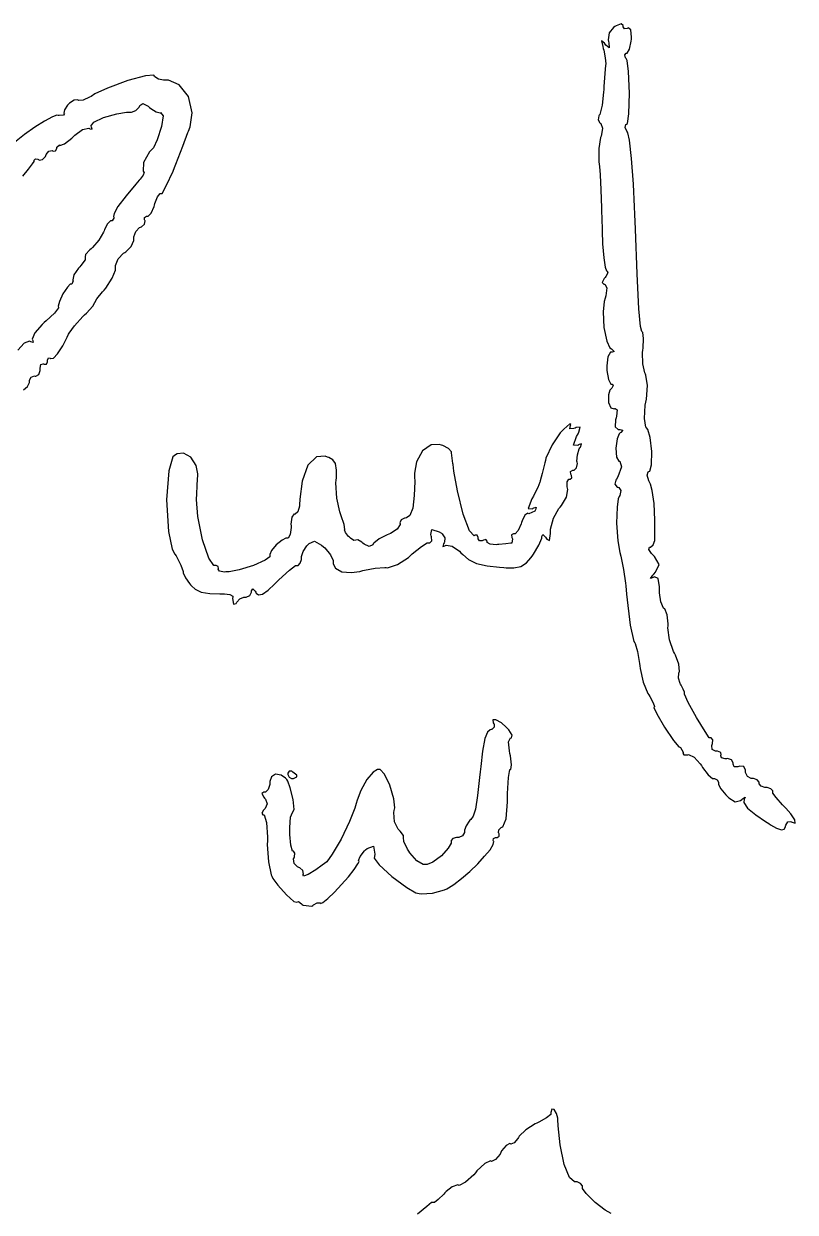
# Model space of a CAD drawing. Extents: x 0.5 to 12, y 0.6 to 18.2.
# Drawn here: x 5.945 to 7.718, y 9.245 to 11.976 of the extents above; entities that cross this region are included whole.
import ezdxf

# ---------------------------------------------------------------- set-up
doc = ezdxf.new("R2010")
doc.units = 0
doc.layers.get('0').update_dxf_attribs({"linetype": 'CONTINUOUS'})

msp = doc.modelspace()

# ---------------------------------------------------------------- linework, layer by layer
at = {"color": 0}
for points in [[(7.70915, 10.1421), (7.7111, 10.1409), (7.71826, 10.1392), (7.7175, 10.1464), (7.70839, 10.1603), (7.69678, 10.1735), (7.69254, 10.1775), (7.68896, 10.1809), (7.67426, 10.1976), (7.66667, 10.208), (7.66667, 10.2114), (7.66667, 10.2131), (7.66206, 10.218), (7.65375, 10.2207), (7.65104, 10.2207), (7.64828, 10.2207), (7.63997, 10.2238), (7.63542, 10.2293), (7.63542, 10.2311), (7.63542, 10.233), (7.63081, 10.2385), (7.6225, 10.2415), (7.61979, 10.2415), (7.61703, 10.2415), (7.60872, 10.2465), (7.60417, 10.2553), (7.60417, 10.2582), (7.60417, 10.261), (7.60004, 10.269), (7.5911, 10.27), (7.58865, 10.269), (7.58637, 10.2682), (7.57824, 10.2684), (7.57531, 10.2741), (7.57563, 10.2758), (7.57596, 10.2775), (7.57206, 10.2843), (7.5625, 10.2872), (7.56, 10.2869), (7.55751, 10.2868), (7.54883, 10.2887), (7.54699, 10.2938), (7.54758, 10.2948), (7.54824, 10.2959), (7.54693, 10.3013), (7.53976, 10.304), (7.53737, 10.304), (7.53483, 10.304), (7.52735, 10.3082), (7.52653, 10.3173), (7.5275, 10.3197), (7.52832, 10.3218), (7.52886, 10.3307), (7.52507, 10.3353), (7.52382, 10.3353), (7.52061, 10.3353), (7.51113, 10.3493), (7.49115, 10.3813), (7.47244, 10.4163), (7.46397, 10.4354), (7.46365, 10.4395), (7.4636, 10.4402), (7.46083, 10.4471), (7.45578, 10.4563), (7.45464, 10.4582), (7.45344, 10.4601), (7.45014, 10.4718), (7.45063, 10.4836), (7.45139, 10.4855), (7.4521, 10.4874), (7.45036, 10.5041), (7.44271, 10.5252), (7.44049, 10.5293), (7.43821, 10.5334), (7.42947, 10.5602), (7.42567, 10.5878), (7.42594, 10.5923), (7.42617, 10.5968), (7.42393, 10.6176), (7.4184, 10.6311), (7.41694, 10.632), (7.41547, 10.6329), (7.4094, 10.6474), (7.40625, 10.6681), (7.40625, 10.675), (7.40625, 10.6816), (7.40321, 10.7014), (7.39481, 10.7051), (7.39324, 10.7042), (7.39139, 10.7032), (7.38542, 10.7011), (7.39111, 10.7086), (7.39324, 10.7108), (7.39735, 10.7153), (7.40533, 10.7331), (7.39469, 10.7516), (7.38986, 10.7564), (7.38758, 10.7587), (7.3814, 10.768), (7.38336, 10.7728), (7.384, 10.7728), (7.3859, 10.7728), (7.39165, 10.7782), (7.39518, 10.7885), (7.39529, 10.791), (7.39572, 10.8021), (7.39583, 10.8354), (7.39399, 10.8734), (7.38976, 10.9029), (7.38574, 10.918), (7.3834, 10.9224), (7.38172, 10.9255), (7.37793, 10.9385), (7.38021, 10.9464), (7.38162, 10.9468), (7.38411, 10.9477), (7.38781, 10.962), (7.38857, 10.9925), (7.38456, 11.0253), (7.37972, 11.0431), (7.37642, 11.0472), (7.37489, 11.049), (7.37147, 11.0687), (7.37364, 11.099), (7.37494, 11.106), (7.37619, 11.1128), (7.37836, 11.1447), (7.37522, 11.1683), (7.37381, 11.1709), (7.37244, 11.1734), (7.36806, 11.1944), (7.36746, 11.2204), (7.36806, 11.2254), (7.3686, 11.2305), (7.36936, 11.2527), (7.36768, 11.2662), (7.36697, 11.2669), (7.3654, 11.2685), (7.36279, 11.2802), (7.35915, 11.3203), (7.35508, 11.4013), (7.35097, 11.5037), (7.34972, 11.5378), (7.34907, 11.5552), (7.34625, 11.6073), (7.34185, 11.6661), (7.33708, 11.7081), (7.33388, 11.7252), (7.33247, 11.7269), (7.331, 11.7287), (7.32747, 11.7375), (7.32915, 11.7442), (7.33035, 11.7449), (7.33296, 11.7465), (7.33604, 11.7688), (7.33768, 11.8164), (7.33539, 11.8659), (7.33192, 11.8915), (7.32932, 11.8958), (7.32824, 11.8976), (7.3265, 11.9046), (7.32949, 11.9082), (7.33051, 11.9082), (7.33219, 11.9082), (7.3374, 11.9176), (7.34142, 11.9358), (7.34174, 11.9402), (7.34212, 11.9452), (7.34065, 11.9618), (7.33436, 11.9662), (7.33356, 11.9656), (7.33208, 11.9647), (7.32601, 11.9643), (7.32292, 11.9687), (7.32292, 11.9702), (7.32292, 11.9715), (7.31808, 11.9756), (7.30675, 11.9712), (7.3035, 11.9691), (7.3004, 11.9672), (7.29042, 11.9545), (7.28803, 11.9387), (7.28879, 11.9352), (7.28956, 11.9316), (7.29031, 11.9204), (7.28331, 11.9267), (7.28147, 11.929), (7.27983, 11.9312), (7.27333, 11.9364), (7.27572, 11.923), (7.27701, 11.9186), (7.27806, 11.915), (7.28174, 11.8972), (7.28282, 11.8836), (7.28261, 11.8822), (7.28233, 11.8808), (7.28054, 11.8611), (7.2786, 11.8313), (7.27826, 11.8249), (7.27794, 11.8185), (7.27425, 11.7882), (7.26904, 11.7674), (7.26796, 11.7657), (7.26688, 11.764), (7.26535, 11.7552), (7.26888, 11.7479), (7.27029, 11.7471), (7.27175, 11.7462), (7.27522, 11.7361), (7.27322, 11.7211), (7.27197, 11.7177), (7.27078, 11.7146), (7.26719, 11.6892), (7.26719, 11.6587), (7.26785, 11.653), (7.26844, 11.6473), (7.26969, 11.6288), (7.27149, 11.5938), (7.27306, 11.5525), (7.27393, 11.5205), (7.27414, 11.5098), (7.27431, 11.4999), (7.27561, 11.4703), (7.27815, 11.438), (7.28142, 11.4162), (7.28418, 11.4082), (7.28515, 11.4082), (7.28581, 11.4082), (7.28776, 11.4037), (7.28304, 11.3948), (7.28125, 11.3926), (7.27924, 11.3902), (7.27468, 11.3812), (7.2781, 11.377), (7.27924, 11.377), (7.28071, 11.377), (7.28515, 11.369), (7.28267, 11.3508), (7.28119, 11.3455), (7.27897, 11.3378), (7.27675, 11.3134), (7.27843, 11.2776), (7.28515, 11.2465), (7.29199, 11.2313), (7.2959, 11.2287), (7.29758, 11.2275), (7.30197, 11.2228), (7.29719, 11.2209), (7.29562, 11.2209), (7.29394, 11.2209), (7.28765, 11.2103), (7.285, 11.1894), (7.28521, 11.1842), (7.28538, 11.1793), (7.28896, 11.1585), (7.29449, 11.1478), (7.29633, 11.1478), (7.29725, 11.1478), (7.30003, 11.1445), (7.2965, 11.1381), (7.29497, 11.1365), (7.29243, 11.134), (7.28874, 11.1227), (7.28901, 11.1057), (7.29449, 11.093), (7.30219, 11.0906), (7.30371, 11.0915), (7.30419, 11.0918), (7.30871, 11.0882), (7.30757, 11.0744), (7.30658, 11.0705), (7.30539, 11.0658), (7.30474, 11.0499), (7.31164, 11.0435), (7.31396, 11.0435), (7.31597, 11.0435), (7.322, 11.0416), (7.31776, 11.0367), (7.31603, 11.0356), (7.31321, 11.0338), (7.30871, 11.0221), (7.30583, 11.0002), (7.30751, 10.9798), (7.3125, 10.9707), (7.31418, 10.9707), (7.31532, 10.9707), (7.31879, 10.9574), (7.31076, 10.9345), (7.30778, 10.9296), (7.30626, 10.9273), (7.30393, 10.9175), (7.3086, 10.9112), (7.3106, 10.9106), (7.3125, 10.9099), (7.31722, 10.9031), (7.31532, 10.8919), (7.31396, 10.8891), (7.31153, 10.8843), (7.30875, 10.8652), (7.30783, 10.8284), (7.31076, 10.7877), (7.31506, 10.7607), (7.31749, 10.752), (7.31847, 10.7484), (7.32379, 10.7214), (7.32813, 10.69), (7.32867, 10.6842), (7.3304, 10.6652), (7.33914, 10.5942), (7.34765, 10.5561), (7.34939, 10.5533), (7.35032, 10.5519), (7.35553, 10.5332), (7.36025, 10.5059), (7.36094, 10.5001), (7.3616, 10.4943), (7.36903, 10.4631), (7.37944, 10.4368), (7.38167, 10.4335), (7.38385, 10.4302), (7.39199, 10.4155), (7.39492, 10.4066), (7.39453, 10.4061), (7.39324, 10.4048), (7.39996, 10.39), (7.41775, 10.3593), (7.43858, 10.3288), (7.45036, 10.3143), (7.45313, 10.3132), (7.45454, 10.3127), (7.46099, 10.3017), (7.46061, 10.3005), (7.46029, 10.2995), (7.46246, 10.2956), (7.46918, 10.2956), (7.47103, 10.2962), (7.47282, 10.2968), (7.48574, 10.2906), (7.49994, 10.2752), (7.50244, 10.2711), (7.50489, 10.267), (7.51828, 10.2502), (7.52789, 10.2415), (7.53108, 10.2415), (7.53293, 10.2415), (7.53851, 10.2385), (7.54167, 10.233), (7.54167, 10.2311), (7.54167, 10.2279), (7.54747, 10.218), (7.55871, 10.2037), (7.56147, 10.2009), (7.56526, 10.1971), (7.57997, 10.1878), (7.59244, 10.1908), (7.59517, 10.1931), (7.59694, 10.1947), (7.60281, 10.1989), (7.60232, 10.1966), (7.60189, 10.196), (7.60053, 10.1943), (7.60026, 10.1864), (7.60883, 10.1736), (7.62771, 10.1577), (7.64974, 10.1427), (7.65733, 10.1381), (7.66178, 10.1354), (7.67551, 10.1277), (7.68679, 10.1234), (7.69303, 10.1251), (7.69569, 10.1304), (7.69612, 10.1323), (7.69656, 10.1344), (7.70133, 10.1417), (7.70779, 10.1429), (7.70915, 10.1421)], [(6.454, 10.6582), (6.4566, 10.6582), (6.46446, 10.6621), (6.46886, 10.6694), (6.46892, 10.6712), (6.46892, 10.6728), (6.47125, 10.6776), (6.47706, 10.6717), (6.47851, 10.6693), (6.4796, 10.6676), (6.48481, 10.6636), (6.49365, 10.665), (6.50683, 10.6745), (6.52154, 10.6881), (6.52626, 10.6928), (6.53153, 10.6981), (6.55604, 10.7199), (6.56944, 10.7311), (6.57394, 10.7311), (6.57557, 10.7311), (6.58057, 10.7359), (6.58333, 10.7446), (6.58333, 10.7475), (6.58333, 10.7515), (6.58757, 10.7633), (6.59581, 10.7764), (6.59782, 10.7783), (6.60081, 10.7814), (6.61361, 10.7868), (6.62972, 10.7777), (6.63428, 10.7738), (6.63726, 10.7712), (6.64979, 10.7555), (6.65625, 10.7427), (6.65625, 10.7384), (6.65625, 10.735), (6.66146, 10.7248), (6.67583, 10.7166), (6.69738, 10.7146), (6.71767, 10.7173), (6.72418, 10.7191), (6.7284, 10.7204), (6.75282, 10.7248), (6.77507, 10.7263), (6.77826, 10.7261), (6.78142, 10.7259), (6.80399, 10.7334), (6.8291, 10.7496), (6.83361, 10.7537), (6.838, 10.7578), (6.85954, 10.7746), (6.8724, 10.7832), (6.87674, 10.7832), (6.87819, 10.7832), (6.88265, 10.7878), (6.88249, 10.7967), (6.88167, 10.7988), (6.88049, 10.802), (6.88276, 10.8136), (6.90007, 10.8082), (6.905, 10.805), (6.90707, 10.8037), (6.91297, 10.7948), (6.91233, 10.7847), (6.91118, 10.7828), (6.9101, 10.781), (6.90815, 10.7749), (6.91325, 10.7759), (6.91465, 10.7768), (6.91624, 10.7778), (6.92979, 10.775), (6.94661, 10.7637), (6.94987, 10.7604), (6.954, 10.7563), (6.9675, 10.7447), (6.98551, 10.7352), (7.01031, 10.7298), (7.03885, 10.7269), (7.04839, 10.7262), (7.05414, 10.7258), (7.07156, 10.7256), (7.08778, 10.7288), (7.10053, 10.7374), (7.11051, 10.7486), (7.1135, 10.7527), (7.11649, 10.7568), (7.12901, 10.7776), (7.13553, 10.7939), (7.13558, 10.7958), (7.13558, 10.7975), (7.13803, 10.8025), (7.14426, 10.7961), (7.14583, 10.7936), (7.14703, 10.7918), (7.15381, 10.7881), (7.15603, 10.8045), (7.15608, 10.8099), (7.15608, 10.8143), (7.16254, 10.8394), (7.17503, 10.862), (7.17811, 10.8652), (7.18132, 10.8687), (7.19243, 10.8878), (7.19547, 10.9059), (7.19472, 10.9089), (7.19396, 10.9117), (7.1939, 10.9231), (7.19808, 10.929), (7.19949, 10.929), (7.20079, 10.929), (7.20469, 10.9321), (7.204, 10.938), (7.20313, 10.9395), (7.20221, 10.9409), (7.20199, 10.9468), (7.20676, 10.9499), (7.20839, 10.9499), (7.21018, 10.9499), (7.21571, 10.9552), (7.21744, 10.9656), (7.21707, 10.9681), (7.21664, 10.9707), (7.21761, 10.9853), (7.22194, 10.9989), (7.22319, 11.0009), (7.2245, 11.003), (7.22721, 11.0102), (7.22185, 11.0091), (7.22038, 11.0081), (7.21821, 11.0068), (7.20882, 11.0077), (7.21571, 11.0276), (7.21897, 11.0336), (7.22081, 11.0371), (7.22428, 11.0486), (7.21485, 11.0479), (7.21208, 11.0468), (7.20931, 11.0458), (7.20019, 11.0449), (7.2015, 11.0527), (7.20275, 11.0548), (7.20275, 11.0549), (7.20008, 11.0566), (7.18619, 11.0441), (7.18229, 11.04), (7.17833, 11.036), (7.15924, 11.008), (7.1454, 10.9776), (7.1441, 10.9723), (7.14279, 10.9671), (7.13661, 10.9424), (7.13226, 10.9253), (7.13189, 10.9238), (7.13151, 10.9224), (7.12631, 10.9098), (7.11838, 10.8938), (7.11669, 10.8906), (7.11296, 10.884), (7.10471, 10.8622), (7.1141, 10.8611), (7.11621, 10.8623), (7.11768, 10.8632), (7.12299, 10.8646), (7.12158, 10.8591), (7.12067, 10.8575), (7.11962, 10.8559), (7.10568, 10.8499), (7.10454, 10.8506), (7.10351, 10.8513), (7.09657, 10.8468), (7.09033, 10.8336), (7.08946, 10.83), (7.08854, 10.8264), (7.08165, 10.8117), (7.07449, 10.804), (7.0721, 10.804), (7.07064, 10.804), (7.06629, 10.801), (7.06679, 10.7951), (7.06771, 10.7936), (7.06858, 10.7922), (7.06663, 10.7824), (7.06569, 10.7823), (7.06451, 10.7822), (7.05285, 10.781), (7.03706, 10.7792), (7.03386, 10.7789), (7.0306, 10.7785), (7.01725, 10.7798), (7.01042, 10.7841), (7.01042, 10.7855), (7.01042, 10.7867), (7.00732, 10.7903), (7.00142, 10.7893), (7, 10.7884), (6.99854, 10.7875), (6.99262, 10.7873), (6.98958, 10.792), (6.98958, 10.7936), (6.98958, 10.7953), (6.98703, 10.8003), (6.98215, 10.8007), (6.98107, 10.8), (6.98014, 10.7994), (6.96935, 10.8109), (6.95518, 10.8485), (6.94163, 10.9026), (6.93354, 10.9477), (6.93181, 10.9629), (6.93147, 10.9654), (6.92854, 10.9895), (6.92839, 10.9908), (6.92817, 10.9922), (6.92111, 10.9997), (6.90842, 11.0065), (6.90549, 11.0074), (6.89996, 11.0092), (6.88124, 11.0078), (6.86139, 10.9941), (6.8481, 10.969), (6.84343, 10.9434), (6.84353, 10.9349), (6.84364, 10.9242), (6.84272, 10.8921), (6.83903, 10.8627), (6.83219, 10.8458), (6.8246, 10.8401), (6.82206, 10.84), (6.81999, 10.84), (6.81239, 10.8359), (6.80957, 10.8286), (6.80994, 10.8268), (6.81033, 10.825), (6.80344, 10.8146), (6.78803, 10.8047), (6.78413, 10.8032), (6.78017, 10.8017), (6.76188, 10.7921), (6.7494, 10.7822), (6.74843, 10.7806), (6.74713, 10.7785), (6.73904, 10.7747), (6.72771, 10.7801), (6.72478, 10.7826), (6.7225, 10.7844), (6.71311, 10.7902), (6.70833, 10.7895), (6.70833, 10.7893), (6.70833, 10.7891), (6.70404, 10.7884), (6.69575, 10.7939), (6.69374, 10.7958), (6.69174, 10.7976), (6.68457, 10.8064), (6.6824, 10.8126), (6.68294, 10.8132), (6.68343, 10.8137), (6.68158, 10.8255), (6.67497, 10.8452), (6.67312, 10.8496), (6.67122, 10.8541), (6.66461, 10.8857), (6.66265, 10.9206), (6.66314, 10.9268), (6.66357, 10.9326), (6.66411, 10.9502), (6.66189, 10.965), (6.65539, 10.974), (6.6466, 10.9788), (6.64356, 10.9799), (6.63781, 10.982), (6.61778, 10.9805), (6.59799, 10.9616), (6.58479, 10.9245), (6.57932, 10.8837), (6.57889, 10.87), (6.57878, 10.8669), (6.57525, 10.8546), (6.56912, 10.849), (6.56771, 10.8492), (6.56629, 10.8494), (6.56093, 10.842), (6.55908, 10.8262), (6.5594, 10.8223), (6.55968, 10.8184), (6.55772, 10.802), (6.55251, 10.7936), (6.55083, 10.7936), (6.54779, 10.7936), (6.53874, 10.7893), (6.5255, 10.7787), (6.51481, 10.7655), (6.51042, 10.7565), (6.51042, 10.7535), (6.51042, 10.7509), (6.49962, 10.7431), (6.47331, 10.7311), (6.44032, 10.721), (6.41737, 10.7164), (6.40967, 10.716), (6.40653, 10.7159), (6.39513, 10.7176), (6.39165, 10.7224), (6.39204, 10.723), (6.39268, 10.7241), (6.39225, 10.7287), (6.38737, 10.7311), (6.38579, 10.7311), (6.38189, 10.7311), (6.37028, 10.7481), (6.35558, 10.79), (6.34517, 10.8435), (6.3419, 10.8824), (6.34261, 10.8952), (6.34267, 10.897), (6.34353, 10.9123), (6.34462, 10.9315), (6.34483, 10.9352), (6.34517, 10.9415), (6.34115, 10.9607), (6.32926, 10.9797), (6.31244, 10.9888), (6.29775, 10.9874), (6.29406, 10.985), (6.28738, 10.9808), (6.27892, 10.9486), (6.27354, 10.8815), (6.278, 10.8092), (6.28603, 10.7683), (6.29258, 10.7572), (6.29508, 10.7529), (6.30578, 10.732), (6.31158, 10.717), (6.31168, 10.7155), (6.31174, 10.7141), (6.31668, 10.7028), (6.32579, 10.6894), (6.32796, 10.6868), (6.3304, 10.684), (6.33903, 10.6763), (6.3526, 10.67), (6.37256, 10.6669), (6.39551, 10.666), (6.40315, 10.6659), (6.40631, 10.6659), (6.41911, 10.664), (6.42546, 10.6603), (6.42535, 10.6593), (6.42486, 10.6553), (6.42719, 10.6418), (6.43343, 10.6439), (6.43397, 10.6452), (6.43468, 10.647), (6.442, 10.6544), (6.45096, 10.6582), (6.454, 10.6582)], [(6.6269, 9.95492), (6.62739, 9.95443), (6.63282, 9.95682), (6.64426, 9.96599), (6.65913, 9.98031), (6.67546, 9.99761), (6.69125, 10.0157), (6.70449, 10.0323), (6.71317, 10.0452), (6.71593, 10.0511), (6.71533, 10.0523), (6.71479, 10.0532), (6.71832, 10.0626), (6.72814, 10.075), (6.73079, 10.0775), (6.73426, 10.0808), (6.74918, 10.0863), (6.75217, 10.068), (6.75136, 10.0622), (6.75076, 10.0583), (6.76232, 10.0431), (6.7909, 10.0161), (6.82536, 9.99094), (6.84657, 9.979), (6.85374, 9.97754), (6.85824, 9.97667), (6.88476, 9.97775), (6.91222, 9.98568), (6.91726, 9.98817), (6.92144, 9.99029), (6.93338, 9.99799), (6.95156, 10.0118), (6.97043, 10.0281), (6.9885, 10.0456), (7.00439, 10.0627), (7.01671, 10.078), (7.02399, 10.0902), (7.02561, 10.0964), (7.02485, 10.0976), (7.02414, 10.0987), (7.02453, 10.1036), (7.02957, 10.1061), (7.03125, 10.1061), (7.03282, 10.1061), (7.03771, 10.1089), (7.03776, 10.1144), (7.037, 10.1156), (7.03618, 10.117), (7.03668, 10.1236), (7.04237, 10.129), (7.04422, 10.1296), (7.04633, 10.1303), (7.05393, 10.149), (7.05707, 10.1876), (7.05707, 10.1981), (7.05701, 10.207), (7.05897, 10.2435), (7.06256, 10.2624), (7.06381, 10.2624), (7.0644, 10.2624), (7.06625, 10.2731), (7.06358, 10.2938), (7.0625, 10.2988), (7.06114, 10.3048), (7.05914, 10.326), (7.06369, 10.3353), (7.06521, 10.3353), (7.06575, 10.3353), (7.06739, 10.3414), (7.05985, 10.3533), (7.05729, 10.3561), (7.05404, 10.3597), (7.04281, 10.3692), (7.03011, 10.3764), (7.02306, 10.3762), (7.02436, 10.3693), (7.0255, 10.3674), (7.02632, 10.3661), (7.02604, 10.3595), (7.02083, 10.3544), (7.01921, 10.3538), (7.01682, 10.3531), (7.01074, 10.3478), (7.00461, 10.3331), (6.99951, 10.3045), (6.99533, 10.269), (6.99414, 10.2572), (6.99274, 10.2435), (6.98817, 10.2025), (6.98351, 10.1714), (6.97825, 10.1553), (6.97282, 10.1477), (6.97065, 10.1455), (6.96892, 10.1438), (6.96192, 10.1329), (6.95833, 10.1229), (6.95833, 10.1196), (6.95833, 10.1173), (6.95372, 10.1101), (6.94542, 10.1061), (6.94271, 10.1061), (6.93994, 10.1061), (6.93164, 10.1036), (6.92708, 10.0988), (6.92708, 10.0973), (6.92708, 10.0933), (6.92057, 10.0814), (6.90489, 10.0639), (6.88558, 10.0495), (6.87256, 10.0436), (6.86822, 10.0436), (6.86333, 10.0436), (6.84868, 10.0527), (6.83236, 10.0705), (6.82981, 10.0749), (6.82726, 10.0792), (6.81863, 10.0969), (6.81787, 10.1061), (6.81787, 10.1061), (6.81787, 10.1061), (6.81765, 10.1109), (6.81022, 10.1203), (6.808, 10.1225), (6.80539, 10.1251), (6.79725, 10.1423), (6.79596, 10.1634), (6.79676, 10.168), (6.7979, 10.1744), (6.79551, 10.1948), (6.78683, 10.2259), (6.77419, 10.2517), (6.76449, 10.2624), (6.76129, 10.2624), (6.75803, 10.2624), (6.74832, 10.256), (6.73394, 10.2389), (6.72017, 10.2139), (6.71115, 10.1918), (6.70893, 10.1842), (6.70578, 10.1737), (6.69385, 10.1428), (6.67453, 10.1018), (6.65414, 10.0674), (6.64133, 10.0503), (6.63607, 10.0461), (6.63129, 10.0422), (6.61621, 10.0314), (6.59901, 10.0211), (6.58817, 10.0168), (6.58686, 10.0201), (6.58724, 10.0207), (6.58811, 10.0221), (6.58686, 10.0299), (6.57926, 10.0365), (6.57699, 10.0374), (6.5746, 10.0383), (6.56679, 10.0464), (6.56543, 10.0571), (6.56629, 10.0593), (6.56711, 10.0615), (6.56819, 10.0703), (6.56532, 10.0749), (6.5644, 10.0749), (6.56299, 10.0749), (6.55881, 10.0884), (6.55653, 10.1128), (6.55653, 10.121), (6.55653, 10.1288), (6.55838, 10.1524), (6.56282, 10.1632), (6.56282, 10.1632), (6.56282, 10.1632), (6.56657, 10.1704), (6.56418, 10.1934), (6.55778, 10.2202), (6.55236, 10.2353), (6.54949, 10.2389), (6.54693, 10.2421), (6.53662, 10.2495), (6.52393, 10.2513), (6.51426, 10.245), (6.51042, 10.2346), (6.51042, 10.2311), (6.51042, 10.2275), (6.50694, 10.2164), (6.50076, 10.2103), (6.49875, 10.2103), (6.49713, 10.2103), (6.49224, 10.2072), (6.49653, 10.1988), (6.49849, 10.1965), (6.50054, 10.194), (6.50456, 10.1831), (6.49989, 10.1727), (6.49767, 10.1705), (6.49599, 10.1688), (6.49203, 10.1618), (6.49479, 10.1582), (6.49571, 10.1582), (6.49744, 10.1582), (6.50265, 10.1407), (6.50504, 10.1066), (6.50493, 10.0983), (6.50478, 10.0901), (6.50743, 10.0499), (6.51346, 10.0203), (6.51497, 10.0174), (6.5179, 10.0118), (6.5294, 9.99631), (6.54872, 9.97418), (6.56565, 9.95861), (6.57292, 9.95714), (6.57292, 9.95714), (6.57292, 9.95757), (6.5765, 9.95871), (6.5835, 9.95389), (6.58518, 9.95221), (6.58718, 9.95019), (6.60758, 9.9484), (6.6096, 9.95003), (6.61122, 9.95144), (6.61963, 9.95562), (6.62614, 9.95562), (6.6269, 9.95492)], [(6.57292, 10.2461), (6.57292, 10.2489), (6.56392, 10.2563), (6.5625, 10.2572), (6.56104, 10.2581), (6.55512, 10.2585), (6.55208, 10.2541), (6.55208, 10.2526), (6.55208, 10.2507), (6.55512, 10.2448), (6.56065, 10.2415), (6.5625, 10.2415), (6.56511, 10.2415), (6.57292, 10.245), (6.57292, 10.2461)]]:
    msp.add_lwpolyline(points, close=True, dxfattribs=at)
for points in [[(5.94482, 11.1344), (5.95372, 11.1421), (5.95833, 11.1511), (5.95833, 11.1541), (5.95833, 11.1565), (5.96213, 11.1636), (5.96957, 11.1664), (5.97136, 11.166), (5.97314, 11.1657), (5.98008, 11.1695), (5.98313, 11.179), (5.98296, 11.1815), (5.98275, 11.184), (5.98465, 11.1927), (5.98981, 11.1945), (5.99078, 11.1939), (5.99197, 11.1932), (5.99724, 11.1937), (6, 11.1992), (6, 11.201), (6, 11.2028), (6.00201, 11.208), (6.00613, 11.2076), (6.00689, 11.2069), (6.0076, 11.2062), (6.01329, 11.2073), (6.02274, 11.2172), (6.03456, 11.2358), (6.04503, 11.2556), (6.04824, 11.2624), (6.04921, 11.2645), (6.06207, 11.2818), (6.08094, 11.3027), (6.08501, 11.3066), (6.08903, 11.3106), (6.10411, 11.3269), (6.10883, 11.3353), (6.10883, 11.3353), (6.10883, 11.3353), (6.11268, 11.3437), (6.12614, 11.3599), (6.12978, 11.3638), (6.1334, 11.3678), (6.14844, 11.3908), (6.15625, 11.4093), (6.15625, 11.4155), (6.15625, 11.4205), (6.16233, 11.4352), (6.17421, 11.4483), (6.17708, 11.4499), (6.1799, 11.4514), (6.19179, 11.4639), (6.19792, 11.4774), (6.19792, 11.4818), (6.19792, 11.4859), (6.20247, 11.4983), (6.21132, 11.5078), (6.21349, 11.5086), (6.2156, 11.5094), (6.22276, 11.5155), (6.22407, 11.5226), (6.22331, 11.5239), (6.2225, 11.5252), (6.22239, 11.5305), (6.22683, 11.5332), (6.22835, 11.5332), (6.23074, 11.5332), (6.2379, 11.5408), (6.24479, 11.5557), (6.24571, 11.5592), (6.24658, 11.5628), (6.25271, 11.5776), (6.2584, 11.5853), (6.26036, 11.5853), (6.26346, 11.5853), (6.27279, 11.6029), (6.28819, 11.637), (6.29139, 11.6452), (6.29454, 11.6534), (6.31039, 11.6945), (6.32254, 11.7258), (6.32383, 11.729), (6.32769, 11.7388), (6.33182, 11.7713), (6.32368, 11.8087), (6.30208, 11.8355), (6.27789, 11.8457), (6.26986, 11.8457), (6.26611, 11.8457), (6.25493, 11.8485), (6.2461, 11.854), (6.24528, 11.8553), (6.24382, 11.8577), (6.22504, 11.8559), (6.18408, 11.8452), (6.13732, 11.8278), (6.1084, 11.8145), (6.09967, 11.8087), (6.09646, 11.8066), (6.08138, 11.7999), (6.07086, 11.7992), (6.06999, 11.8), (6.06907, 11.8009), (6.06076, 11.8), (6.04997, 11.7931), (6.04785, 11.7909), (6.04568, 11.7888), (6.03851, 11.7782), (6.03733, 11.7702), (6.03814, 11.7694), (6.03836, 11.7692), (6.0364, 11.7657), (6.02669, 11.7648), (6.02399, 11.765), (6.02089, 11.7653), (6.01144, 11.7618), (5.99283, 11.7522), (5.97043, 11.738), (5.94667, 11.721), (5.92399, 11.7029)], [(5.94331, 11.6258), (5.95628, 11.6415), (5.96533, 11.6538), (5.96875, 11.6592), (5.96875, 11.661), (5.96875, 11.6621), (5.97179, 11.6654), (5.97775, 11.6643), (5.97922, 11.6634), (5.98063, 11.6625), (5.98844, 11.6636), (5.99511, 11.6709), (5.99599, 11.6731), (5.99681, 11.6753), (6.0031, 11.6829), (6.01019, 11.6843), (6.0115, 11.6835), (6.01269, 11.6828), (6.01807, 11.6833), (6.02083, 11.6888), (6.02083, 11.6905), (6.02083, 11.6922), (6.02692, 11.6972), (6.02713, 11.697), (6.028, 11.6961), (6.03911, 11.7001), (6.05556, 11.7128), (6.05908, 11.7163), (6.06256, 11.7198), (6.08046, 11.7324), (6.09446, 11.7359), (6.09603, 11.7349), (6.09733, 11.7342), (6.10215, 11.7331), (6.10113, 11.7381), (6.10032, 11.7394), (6.09961, 11.7406), (6.10601, 11.7493), (6.12819, 11.7602), (6.15864, 11.769), (6.18158, 11.7727), (6.18924, 11.7727), (6.1926, 11.7727), (6.20275, 11.7766), (6.21035, 11.784), (6.21099, 11.7858), (6.21164, 11.7879), (6.21847, 11.7927), (6.23074, 11.7861), (6.23426, 11.7832), (6.23687, 11.7811), (6.24946, 11.7732), (6.25857, 11.7707), (6.25944, 11.7712), (6.25971, 11.7714), (6.26514, 11.7644), (6.26144, 11.7392), (6.25151, 11.7087), (6.24294, 11.6907), (6.23867, 11.686), (6.23432, 11.6814), (6.22043, 11.6566), (6.21929, 11.6367), (6.22136, 11.6345), (6.22168, 11.6341), (6.21929, 11.628), (6.21251, 11.6184), (6.21072, 11.6163), (6.20307, 11.6074), (6.1805, 11.5803), (6.16162, 11.5555), (6.15261, 11.5398), (6.15132, 11.5328), (6.15224, 11.5313), (6.15278, 11.5303), (6.14854, 11.5228), (6.14714, 11.5228), (6.14475, 11.5228), (6.13769, 11.5161), (6.13053, 11.5031), (6.12956, 11.4999), (6.12853, 11.4968), (6.11794, 11.4784), (6.10325, 11.4612), (6.10021, 11.4586), (6.09717, 11.4561), (6.08703, 11.4455), (6.08637, 11.4398), (6.08637, 11.4398), (6.08637, 11.4398), (6.08599, 11.433), (6.07656, 11.4201), (6.07368, 11.417), (6.07081, 11.414), (6.06054, 11.3987), (6.05751, 11.387), (6.05826, 11.3858), (6.05897, 11.3847), (6.0555, 11.377), (6.05436, 11.377), (6.05214, 11.377), (6.04551, 11.3704), (6.03526, 11.355), (6.02718, 11.3373), (6.02425, 11.3269), (6.02485, 11.3238), (6.02501, 11.3229), (6.01574, 11.311), (5.99681, 11.2929), (5.99219, 11.289), (5.98753, 11.285), (5.97021, 11.2656), (5.96414, 11.2509), (5.96511, 11.2494), (5.96588, 11.2482), (5.96669, 11.2435), (5.96153, 11.2448), (5.96013, 11.2457), (5.95833, 11.2467), (5.94613, 11.2421), (5.93175, 11.2259)], [(7.29551, 9.24197), (7.28157, 9.24968), (7.25808, 9.26747), (7.23779, 9.28792), (7.22917, 9.29964), (7.22917, 9.30354), (7.22917, 9.3055), (7.22487, 9.31125), (7.21724, 9.31446), (7.21468, 9.31446), (7.21089, 9.31446), (7.1996, 9.32503), (7.18696, 9.35454), (7.17768, 9.39985), (7.17333, 9.44325), (7.17279, 9.45768), (7.17264, 9.46126), (7.16986, 9.47194), (7.16417, 9.48074), (7.15869, 9.48156), (7.15625, 9.47439), (7.15625, 9.47194), (7.15625, 9.4694), (7.14692, 9.46164), (7.12896, 9.45156), (7.12463, 9.44971), (7.12022, 9.44792), (7.09912, 9.43468), (7.08382, 9.4196), (7.08242, 9.41689), (7.08094, 9.41417), (7.07254, 9.40451), (7.06472, 9.40164), (7.06358, 9.40235), (7.06239, 9.40306), (7.05365, 9.39854), (7.04351, 9.38569), (7.04167, 9.38217), (7.03976, 9.37869), (7.02946, 9.36594), (7.0204, 9.3616), (7.01921, 9.36236), (7.01796, 9.36313), (7.00483, 9.35678), (6.98676, 9.33996), (6.98301, 9.3355), (6.97928, 9.33106), (6.96029, 9.31386), (6.94564, 9.30664), (6.94407, 9.30718), (6.94243, 9.30772), (6.93012, 9.3036), (6.91581, 9.29243), (6.91319, 9.28939), (6.91054, 9.2864), (6.8974, 9.27403), (6.88911, 9.26758), (6.88639, 9.26758), (6.8826, 9.26758), (6.87121, 9.2584), (6.8501, 9.24067)]]:
    msp.add_lwpolyline(points, dxfattribs=at)

doc.saveas('drawing.dxf')
